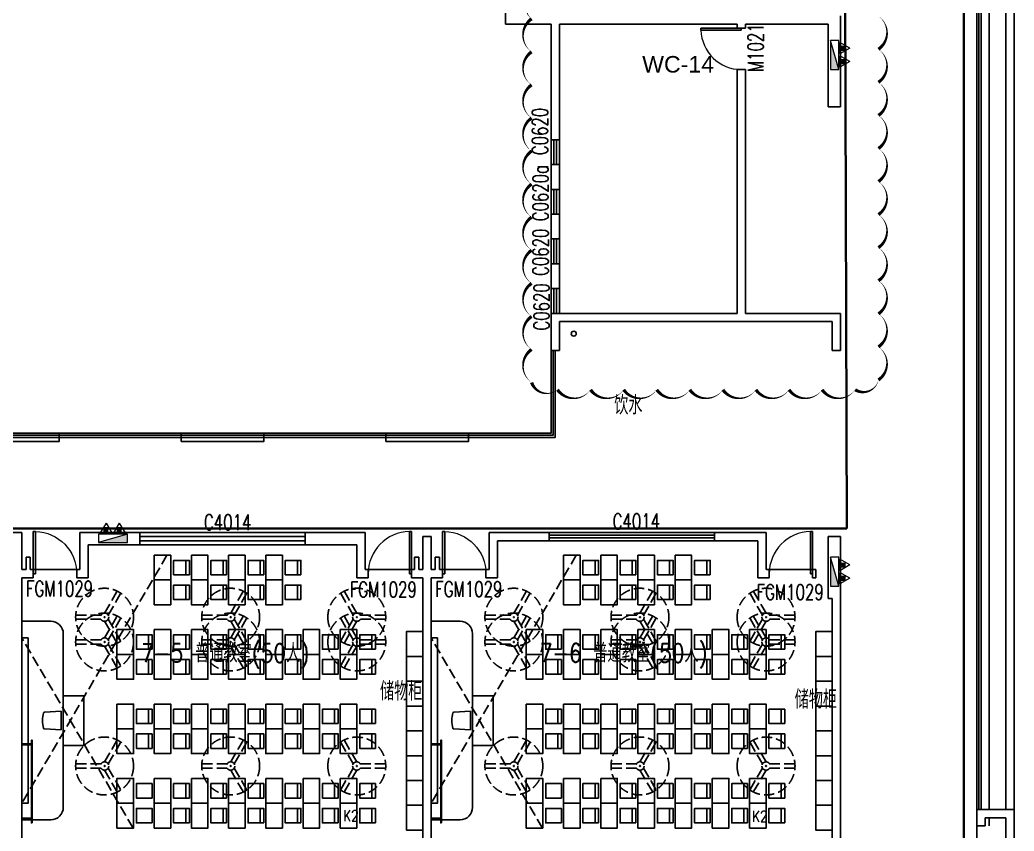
# Model space of a CAD drawing. Extents: x 447078 to 1776277, y 243534 to 519428.
# Drawn here: x 1417447 to 1441496, y 451516 to 471141 of the extents above; entities that cross this region are included whole.
import ezdxf

# ---------------------------------------------------------------- set-up
doc = ezdxf.new("R2010")
doc.units = 0
doc.header["$LTSCALE"] = 1000
doc.header["$MEASUREMENT"] = 0
doc.linetypes.add('DASH', pattern=[0.35, 0.25, -0.1])
doc.linetypes.add('HIDDEN3', pattern=[1.905, 1.27, -0.635])
for name, color, linetype, lineweight in [('1#2#五层消火栓$0$P-HUDR-MISC', 13, 'Continuous', 25), ('1#2#五层消火栓$0$体育文娱中心3F消火栓$0$P-HUDR-MISC', 13, 'Continuous', 20), ('A桥架图层', 2, 'Continuous', 40)]:
    doc.layers.add(name, color=color, linetype=linetype, lineweight=lineweight)
for name, color, linetype in [('2017-7-14 根据审图意见修改', 5, 'Continuous'), ('A-DOOR', 2, 'Continuous'), ('A-FIXT-DASH', 211, 'HIDDEN3'), ('A-FURN', 251, 'Continuous'), ('A-GLAZ-BLIN', 9, 'Continuous'), ('A-HRAL', 104, 'Continuous'), ('A-OVER', 23, 'Continuous'), ('A-WALL', 140, 'Continuous'), ('A-WIND', 2, 'Continuous'), ('A-WIND-IDEN', 4, 'Continuous'), ('G-0-XREF', 2, 'Continuous'), ('G-ANNO-NOTE', 80, 'Continuous'), ('LVTRY', 8, 'Continuous'), ('X-连廊栏杆修改', 43, 'Continuous'), ('家具', 9, 'Continuous')]:
    doc.layers.add(name, color=color, linetype=linetype)
doc.styles.add('_TCH_WINDOW', font='SIMPLEX', dxfattribs={"height": 3.5, "bigfont": 'GBCBIG'})
doc.styles.add('CCDI_T_G01', font='')
doc.styles.add('CCDI_T_G02', font='simplex.shx', dxfattribs={"width": 0.8, "bigfont": 'zjdz.shx'})
doc.styles.get('CCDI_T_G01').set_extended_font_data('Arial')

# ---------------------------------------------------------------- blocks, each defined once
blk = doc.blocks.new('连廊2F')
at = {"layer": 'A-GLAZ-BLIN'}
for p, q in [((105166, 156473), (105166, 124573)), ((105366, 156473), (105366, 124573))]:
    blk.add_line(p, q, dxfattribs=at)
at = {"layer": 'A-HRAL'}
for p, q in [((104516, 156473), (104516, 124573)), ((104566, 156473), (104566, 124573))]:
    blk.add_line(p, q, dxfattribs=at)
at = {"layer": 'A-OVER'}
blk.add_line((104766, 156473), (104766, 124573), dxfattribs=at)
blk.add_lwpolyline([(104766, 124373), (104766, 124173)], dxfattribs=at)
at = {"layer": 'A-WALL'}
for p, q in [((104466, 124573), (105366, 124573)), ((104466, 124173), (104466, 124573)), ((104666, 124373), (105166, 124373)), ((104666, 124173), (104666, 124373)), ((105166, 123773), (105166, 124373)), ((105366, 123573), (105366, 124573)), ((104466, 124173), (104666, 124173))]:
    blk.add_line(p, q, dxfattribs=at)
at = {"layer": 'X-连廊栏杆修改'}
blk.add_line((104466, 156473), (104466, 115573), dxfattribs=at)
blk = doc.blocks.new('dfc-1')
at = {"layer": 'A-FURN', "linetype": 'DASH'}
for p, q in [((0, 100), (306, 630)), ((87, 50), (392, 580)), ((-87, 50), (-698, 50)), ((-87, -50), (-698, -50)), ((0, -100), (306, -630)), ((87, -50), (392, -580))]:
    blk.add_line(p, q, dxfattribs=at)
for radius in [700, 100, 10]:
    blk.add_circle((0, 0), radius, dxfattribs=at)
for start, end in [(55.904, 64.096), (175.904, 184.096), (295.904, 304.096)]:
    blk.add_arc((0, 0), 700, start, end, dxfattribs=at)
blk = doc.blocks.new('CHAIR4')
at = {"layer": 'A-FURN'}
for p, q in [((-449, 226), (0, 248)), ((0, 248), (0, -248)), ((-449, -226), (0, -248))]:
    blk.add_line(p, q, dxfattribs=at)
for centre, radius, start, end in [((267, 0), 767, 164.2925, 195.7075), ((-447, 201), 25, 92.8624, 164.2925), ((-447, -201), 25, 195.7075, 267.1376)]:
    blk.add_arc(centre, radius, start, end, dxfattribs=at)
blk = doc.blocks.new('EETETET')
at = {"layer": 'A-FURN'}
for p, q in [((-35, 2875), (-35, 2525)), ((865, 2875), (865, 2525)), ((1765, 2875), (1765, 2525)), ((2665, 2875), (2665, 2525)), ((-400, 2400), (-800, 2400)), ((-35, 2275), (-35, 1925)), ((500, 2400), (100, 2400)), ((865, 2275), (865, 1925)), ((1400, 2400), (1000, 2400)), ((1765, 2275), (1765, 1925)), ((2300, 2400), (1900, 2400)), ((2665, 2275), (2665, 1925)), ((-935, 1075), (-935, 725)), ((-35, 1075), (-35, 725)), ((865, 1075), (865, 725)), ((1765, 1075), (1765, 725)), ((2665, 1075), (2665, 725)), ((3565, 1075), (3565, 725)), ((4465, 1075), (4465, 725)), ((-1300, 600), (-1700, 600)), ((-400, 600), (-800, 600)), ((500, 600), (100, 600)), ((1400, 600), (1000, 600)), ((2300, 600), (1900, 600)), ((3200, 600), (2800, 600)), ((4100, 600), (3700, 600)), ((-935, 475), (-935, 125)), ((-35, 475), (-35, 125)), ((865, 475), (865, 125)), ((1765, 475), (1765, 125)), ((2665, 475), (2665, 125)), ((3565, 475), (3565, 125)), ((4465, 475), (4465, 125)), ((-935, -725), (-935, -1075)), ((-35, -725), (-35, -1075)), ((865, -725), (865, -1075)), ((1765, -725), (1765, -1075)), ((2665, -725), (2665, -1075)), ((3565, -725), (3565, -1075)), ((4465, -725), (4465, -1075)), ((-1300, -1200), (-1700, -1200)), ((-400, -1200), (-800, -1200)), ((500, -1200), (100, -1200)), ((1400, -1200), (1000, -1200)), ((2300, -1200), (1900, -1200)), ((3200, -1200), (2800, -1200)), ((4100, -1200), (3700, -1200)), ((-935, -1325), (-935, -1675)), ((-35, -1325), (-35, -1675)), ((865, -1325), (865, -1675)), ((1765, -1325), (1765, -1675)), ((2665, -1325), (2665, -1675)), ((3565, -1325), (3565, -1675)), ((4465, -1325), (4465, -1675)), ((-35, -2525), (-35, -2875)), ((865, -2525), (865, -2875)), ((1765, -2525), (1765, -2875)), ((2665, -2525), (2665, -2875)), ((3565, -2525), (3565, -2875)), ((4465, -2525), (4465, -2875)), ((-1300, -3000), (-1700, -3000)), ((-400, -3000), (-800, -3000)), ((-35, -3125), (-35, -3475)), ((500, -3000), (100, -3000)), ((865, -3125), (865, -3475)), ((1400, -3000), (1000, -3000)), ((1765, -3125), (1765, -3475)), ((2300, -3000), (1900, -3000)), ((2665, -3125), (2665, -3475)), ((3200, -3000), (2800, -3000)), ((3565, -3125), (3565, -3475)), ((4100, -3000), (3700, -3000)), ((4465, -3125), (4465, -3475))]:
    blk.add_line(p, q, dxfattribs=at)
for points in [[(-800, 3000), (-800, 1800), (-400, 1800), (-400, 3000)], [(100, 3000), (100, 1800), (500, 1800), (500, 3000)], [(1000, 3000), (1000, 1800), (1400, 1800), (1400, 3000)], [(1900, 3000), (1900, 1800), (2300, 1800), (2300, 3000)], [(50, 2525), (50, 2875), (-330, 2875), (-330, 2525)], [(950, 2525), (950, 2875), (570, 2875), (570, 2525)], [(1850, 2525), (1850, 2875), (1470, 2875), (1470, 2525)], [(2750, 2525), (2750, 2875), (2370, 2875), (2370, 2525)], [(50, 1925), (50, 2275), (-330, 2275), (-330, 1925)], [(950, 1925), (950, 2275), (570, 2275), (570, 1925)], [(1850, 1925), (1850, 2275), (1470, 2275), (1470, 1925)], [(2750, 1925), (2750, 2275), (2370, 2275), (2370, 1925)], [(-4000, 1000), (-3850, 1000), (-3850, -3000), (-4000, -3000)], [(-1700, 1200), (-1700, 0), (-1300, 0), (-1300, 1200)], [(-850, 725), (-850, 1075), (-1230, 1075), (-1230, 725)], [(-800, 1200), (-800, 0), (-400, 0), (-400, 1200)], [(50, 725), (50, 1075), (-330, 1075), (-330, 725)], [(100, 1200), (100, 0), (500, 0), (500, 1200)], [(950, 725), (950, 1075), (570, 1075), (570, 725)], [(1000, 1200), (1000, 0), (1400, 0), (1400, 1200)], [(1850, 725), (1850, 1075), (1470, 1075), (1470, 725)], [(1900, 1200), (1900, 0), (2300, 0), (2300, 1200)], [(2750, 725), (2750, 1075), (2370, 1075), (2370, 725)], [(2800, 1200), (2800, 0), (3200, 0), (3200, 1200)], [(3650, 725), (3650, 1075), (3270, 1075), (3270, 725)], [(3700, 1200), (3700, 0), (4100, 0), (4100, 1200)], [(4550, 725), (4550, 1075), (4170, 1075), (4170, 725)], [(-850, 125), (-850, 475), (-1230, 475), (-1230, 125)], [(50, 125), (50, 475), (-330, 475), (-330, 125)], [(950, 125), (950, 475), (570, 475), (570, 125)], [(1850, 125), (1850, 475), (1470, 475), (1470, 125)], [(2750, 125), (2750, 475), (2370, 475), (2370, 125)], [(3650, 125), (3650, 475), (3270, 475), (3270, 125)], [(4550, 125), (4550, 475), (4170, 475), (4170, 125)], [(-3000, -400), (-3000, -1600), (-2500, -1600), (-2500, -400)], [(-1700, -600), (-1700, -1800), (-1300, -1800), (-1300, -600)], [(-800, -600), (-800, -1800), (-400, -1800), (-400, -600)], [(100, -600), (100, -1800), (500, -1800), (500, -600)], [(1000, -600), (1000, -1800), (1400, -1800), (1400, -600)], [(1900, -600), (1900, -1800), (2300, -1800), (2300, -600)], [(2800, -600), (2800, -1800), (3200, -1800), (3200, -600)], [(3700, -600), (3700, -1800), (4100, -1800), (4100, -600)], [(-850, -1075), (-850, -725), (-1230, -725), (-1230, -1075)], [(50, -1075), (50, -725), (-330, -725), (-330, -1075)], [(950, -1075), (950, -725), (570, -725), (570, -1075)], [(1850, -1075), (1850, -725), (1470, -725), (1470, -1075)], [(2750, -1075), (2750, -725), (2370, -725), (2370, -1075)], [(3650, -1075), (3650, -725), (3270, -725), (3270, -1075)], [(4550, -1075), (4550, -725), (4170, -725), (4170, -1075)], [(-850, -1675), (-850, -1325), (-1230, -1325), (-1230, -1675)], [(50, -1675), (50, -1325), (-330, -1325), (-330, -1675)], [(950, -1675), (950, -1325), (570, -1325), (570, -1675)], [(1850, -1675), (1850, -1325), (1470, -1325), (1470, -1675)], [(2750, -1675), (2750, -1325), (2370, -1325), (2370, -1675)], [(3650, -1675), (3650, -1325), (3270, -1325), (3270, -1675)], [(4550, -1675), (4550, -1325), (4170, -1325), (4170, -1675)], [(-4000, -1585), (-4000, -1565), (-3770, -1565), (-3770, -1585)], [(-3750, -3475), (-3750, -1475), (-3770, -1475), (-3770, -3475)], [(-1700, -2400), (-1700, -3600), (-1300, -3600), (-1300, -2400)], [(-800, -2400), (-800, -3600), (-400, -3600), (-400, -2400)], [(100, -2400), (100, -3600), (500, -3600), (500, -2400)], [(1000, -2400), (1000, -3600), (1400, -3600), (1400, -2400)], [(1900, -2400), (1900, -3600), (2300, -3600), (2300, -2400)], [(2800, -2400), (2800, -3600), (3200, -3600), (3200, -2400)], [(3700, -2400), (3700, -3600), (4100, -3600), (4100, -2400)], [(-850, -2875), (-850, -2525), (-1230, -2525), (-1230, -2875)], [(50, -2875), (50, -2525), (-330, -2525), (-330, -2875)], [(950, -2875), (950, -2525), (570, -2525), (570, -2875)], [(1850, -2875), (1850, -2525), (1470, -2525), (1470, -2875)], [(2750, -2875), (2750, -2525), (2370, -2525), (2370, -2875)], [(3650, -2875), (3650, -2525), (3270, -2525), (3270, -2875)], [(4550, -2875), (4550, -2525), (4170, -2525), (4170, -2875)], [(-850, -3475), (-850, -3125), (-1230, -3125), (-1230, -3475)], [(50, -3475), (50, -3125), (-330, -3125), (-330, -3475)], [(950, -3475), (950, -3125), (570, -3125), (570, -3475)], [(1850, -3475), (1850, -3125), (1470, -3125), (1470, -3475)], [(2750, -3475), (2750, -3125), (2370, -3125), (2370, -3475)], [(3650, -3475), (3650, -3125), (3270, -3125), (3270, -3475)], [(4550, -3475), (4550, -3125), (4170, -3125), (4170, -3475)], [(-4000, -3385), (-4000, -3365), (-3770, -3365), (-3770, -3385)]]:
    blk.add_lwpolyline(points, close=True, dxfattribs=at)
for points in [[(5700, 1150), (5300, 1150), (5300, -3650), (5700, -3650)], [(5300, 550), (5700, 550)], [(5300, -50), (5700, -50)], [(5300, -650), (5700, -650)], [(5300, -1250), (5700, -1250)], [(5300, -1850), (5700, -1850)], [(5300, -2450), (5700, -2450)], [(5300, -3050), (5700, -3050)]]:
    blk.add_lwpolyline(points, dxfattribs=at)
at = {"layer": '家具', "linetype": 'DASH'}
for points in [[(-491, 3000), (-4000, -3000)], [(-1309, -3600), (-4000, 1000)]]:
    blk.add_lwpolyline(points, dxfattribs=at)
at = {"layer": '家具'}
blk.add_lwpolyline([(-4000, -3400), (-3300, -3400, 0.414214), (-3000, -3100), (-3000, 1100, 0.414214), (-3300, 1400), (-4000, 1400)], format="xyb", dxfattribs=at)
at = {"layer": 'A-FURN'}
for p in [(-2000, 1500), (1050, 1500), (-2000, -2100), (1050, -2100)]:
    blk.add_blockref('dfc-1', p, dxfattribs=at)
at = {"layer": 'A-FURN', "xscale": -1}
blk.add_blockref('dfc-1', (4100, 1500), dxfattribs=at)
at = {"layer": 'A-FURN', "xscale": 0.9000000059604617, "yscale": 0.9000000059604617, "zscale": 0.9000000059604617, "rotation": 359.9999175806986}
blk.add_blockref('CHAIR4', (-3050, -1000), dxfattribs=at)
at = {"layer": 'A-WALL', "xscale": -1}
blk.add_blockref('dfc-1', (4100, -2100), dxfattribs=at)
blk = doc.blocks.new('LGEET2423')
at = {"layer": 'X-连廊栏杆修改'}
for points in [[(43100, 200), (45100, 200), (45100, 0), (43100, 0)], [(48050, 200), (50050, 200), (50050, 0), (48050, 0)], [(53000, 200), (55000, 200), (55000, 0), (53000, 0)]]:
    blk.add_lwpolyline(points, close=True, dxfattribs=at)
blk = doc.blocks.new('$DorLib2D$00000001')
for p, q in [((0.45, 0.975), (0.5, 0.975)), ((0.45, 0), (0.45, 0.975)), ((0.5, 0), (0.5, 0.975)), ((0.5, 0), (0.45, 0))]:
    blk.add_line(p, q)
at = {"lineweight": 13}
blk.add_arc((0.475, 0), 0.975, 91.4693, 180, dxfattribs=at)
blk = doc.blocks.new('$TCHSYS$WIN2D')
for p, q in [((-0.5, 0.5), (0.5, 0.5)), ((-0.5, 0.5), (-0.5, -0.5)), ((0.5, 0.5), (0.5, -0.5)), ((0.5, 0.167), (-0.5, 0.167)), ((0.5, -0.167), (-0.5, -0.167)), ((-0.5, -0.5), (0.5, -0.5))]:
    blk.add_line(p, q)
blk = doc.blocks.new('1#2#五层消火栓$0$体育文娱中心3F消火栓$0$A$C59133534')
at = {"layer": '1#2#五层消火栓$0$体育文娱中心3F消火栓$0$P-HUDR-MISC'}
h = blk.add_hatch(dxfattribs=at)
h.set_pattern_fill('JIS_WOOD', color=256, scale=20, style=0)
h.set_pattern_definition([(45, (39.371, -152.983), (-10, 10), [])])
h.paths.add_polyline_path([(-410.5, 259), (-410.5, 350), (-501.5, 350), (-501.5, 259)])
h = blk.add_hatch(dxfattribs=at)
h.set_pattern_fill('JIS_WOOD', color=256, scale=20, style=0)
h.set_pattern_definition([(45, (360.371, -152.983), (-10, 10), [])])
h.paths.add_polyline_path([(-89.5, 259), (-89.5, 350), (-180.5, 350), (-180.5, 259)])
at = {"layer": '1#2#五层消火栓$0$体育文娱中心3F消火栓$0$P-HUDR-MISC', "ltscale": 5}
blk.add_hatch(color=256, dxfattribs=at).paths.add_polyline_path([(50, 0), (-650, 200), (-650, 0)])
at = {"layer": '1#2#五层消火栓$0$体育文娱中心3F消火栓$0$P-HUDR-MISC'}
for p, q in [((-456, 469), (-595, 228)), ((-501.5, 259), (-501.5, 350)), ((-501.5, 350), (-410.5, 350)), ((-501.5, 259), (-410.5, 259)), ((-456, 469), (-317, 228)), ((-410.5, 259), (-410.5, 350)), ((-135, 469), (-274, 228)), ((-180.5, 259), (-180.5, 350)), ((-180.5, 350), (-89.5, 350)), ((-180.5, 259), (-89.5, 259)), ((-135, 469), (4, 228)), ((-89.5, 259), (-89.5, 350)), ((-650, 200), (50, 0)), ((-595, 228), (-317, 228)), ((-274, 228), (4, 228))]:
    blk.add_line(p, q, dxfattribs=at)
at = {"layer": '1#2#五层消火栓$0$体育文娱中心3F消火栓$0$P-HUDR-MISC', "ltscale": 5}
blk.add_lwpolyline([(-650, 200), (50, 200), (50, 0), (-650, 0)], close=True, dxfattribs=at)
blk = doc.blocks.new('1#2#五层消火栓')
at = {"layer": '1#2#五层消火栓$0$P-HUDR-MISC', "ltscale": 0.1, "xscale": -1, "rotation": 270}
for p in [(1437056, 470591), (1437056, 458091)]:
    blk.add_blockref('1#2#五层消火栓$0$体育文娱中心3F消火栓$0$A$C59133534', p, dxfattribs=at)
at = {"layer": '1#2#五层消火栓$0$P-HUDR-MISC', "ltscale": 0.1, "xscale": -1}
blk.add_blockref('1#2#五层消火栓$0$体育文娱中心3F消火栓$0$A$C59133534', (1419396, 458501), dxfattribs=at)

msp = doc.modelspace()

# ---------------------------------------------------------------- linework, layer by layer
at = {"layer": '2017-7-14 根据审图意见修改'}
msp.add_lwpolyline([(1438213.9, 471231, 0, 80, -0.5205671), (1438213.9, 470431, 0, 80, -0.5205671), (1438213.9, 469631, 0, 80, -0.5205671), (1438213.9, 468831, 0, 80, -0.5205671), (1438213.9, 468031, 0, 80, -0.5205671), (1438213.9, 467231, 0, 80, -0.5205671), (1438213.9, 466431, 0, 80, -0.5205671), (1438213.9, 465631, 0, 80, -0.5205671), (1438213.9, 464831, 0, 80, -0.5205671), (1438213.9, 464031, 0, 80, -0.5205671), (1438213.9, 463231, 0, 80, -0.5205671), (1438213.9, 462431, 0, 80, -0.5205671), (1437650.7, 462194.1, 0, 80, -0.5205671), (1436850.7, 462194.1, 0, 80, -0.5205671), (1436050.7, 462194.1, 0, 80, -0.5205671), (1435250.7, 462194.1, 0, 80, -0.5205671), (1434450.7, 462194.1, 0, 80, -0.5205671), (1433650.7, 462194.1, 0, 80, -0.5205671), (1432850.7, 462194.1, 0, 80, -0.5205671), (1432050.7, 462194.1, 0, 80, -0.5205671), (1431250.7, 462194.1, 0, 80, -0.5205671), (1430450.7, 462194.1, 0, 80, -0.5205671), (1429824.3, 462367.7, 0, 80, -0.5205671), (1429824.3, 463167.7, 0, 80, -0.5205671), (1429824.3, 463967.7, 0, 80, -0.5205671), (1429824.3, 464767.7, 0, 80, -0.5205671), (1429824.3, 465567.7, 0, 80, -0.5205671), (1429824.3, 466367.7, 0, 80, -0.5205671), (1429824.3, 467167.7, 0, 80, -0.5205671), (1429824.3, 467967.7, 0, 80, -0.5205671), (1429824.3, 468767.7, 0, 80, -0.5205671), (1429824.3, 469567.7, 0, 80, -0.5205671), (1429824.3, 470367.7, 0, 80, -0.5205671), (1429824.3, 471167.7, 0, 80, -0.5205671), (1429824.3, 471641.4, 0, 80, -0.5205671)], format="xyseb", dxfattribs=at)
at = {"layer": 'A-DOOR'}
for p, q in [((1418820.6, 457841.4), (1417770.6, 457841.4)), ((1425870.6, 457841.4), (1426920.6, 457841.4)), ((1428720.6, 457841.4), (1427670.6, 457841.4)), ((1435570.6, 457841.4), (1436620.6, 457841.4))]:
    msp.add_line(p, q, dxfattribs=at)
at = {"layer": 'A-HRAL'}
for points in [[(1430345.6, 463141.4), (1430345.6, 461091.4), (1373345.6, 461091.4), (1373345.6, 458741.4)], [(1430395.6, 463141.4), (1430395.6, 461041.4), (1373395.6, 461041.4), (1373395.6, 458741.4)]]:
    msp.add_lwpolyline(points, dxfattribs=at)
at = {"layer": 'A-OVER'}
msp.add_lwpolyline([(1430295.6, 463141.4), (1430295.6, 461141.4), (1373295.6, 461141.4), (1373295.6, 458741.4)], dxfattribs=at)
at = {"layer": 'A-WALL'}
for p, q in [((1429195.6, 471041.4), (1429195.6, 471641.4)), ((1437295.6, 469041.4), (1437295.6, 471241.4)), ((1429195.6, 471041.4), (1430295.6, 471041.4)), ((1430295.6, 471041.4), (1430295.6, 468241.4)), ((1430495.6, 471041.4), (1434795.6, 471041.4)), ((1430495.6, 468241.4), (1430495.6, 471041.4)), ((1434795.6, 471041.4), (1434795.6, 470941.4)), ((1434795.6, 470941.4), (1434995.6, 470941.4)), ((1434995.6, 470941.4), (1434995.6, 471041.4)), ((1434995.6, 471041.4), (1436995.6, 471041.4)), ((1436995.6, 469041.4), (1436995.6, 471041.4)), ((1434995.6, 469941.4), (1434795.6, 469941.4)), ((1434795.6, 469941.4), (1434795.6, 464041.4)), ((1434995.6, 464041.4), (1434995.6, 469941.4)), ((1436995.6, 469041.4), (1437295.6, 469041.4)), ((1430295.6, 468241.4), (1430495.6, 468241.4)), ((1430295.6, 467641.4), (1430295.6, 467041.4)), ((1430495.6, 467641.4), (1430295.6, 467641.4)), ((1430495.6, 467041.4), (1430495.6, 467641.4)), ((1430295.6, 467041.4), (1430495.6, 467041.4)), ((1430295.6, 466441.4), (1430295.6, 465841.4)), ((1430495.6, 466441.4), (1430295.6, 466441.4)), ((1430495.6, 465841.4), (1430495.6, 466441.4)), ((1430295.6, 465841.4), (1430495.6, 465841.4)), ((1430295.6, 465241.4), (1430295.6, 464641.4)), ((1430495.6, 465241.4), (1430295.6, 465241.4)), ((1430495.6, 464641.4), (1430495.6, 465241.4)), ((1430295.6, 464641.4), (1430495.6, 464641.4)), ((1430495.6, 464041.4), (1430295.6, 464041.4)), ((1430295.6, 464041.4), (1430295.6, 463941.4)), ((1430295.6, 463941.4), (1430295.6, 463141.4)), ((1430495.6, 464041.4), (1434795.6, 464041.4)), ((1434995.6, 464041.4), (1437295.6, 464041.4)), ((1437295.6, 463141.4), (1437295.6, 464041.4)), ((1430495.6, 463841.4), (1434895.6, 463841.4)), ((1430495.6, 463841.4), (1430495.6, 463141.4)), ((1434895.6, 463841.4), (1437095.6, 463841.4)), ((1437095.6, 463141.4), (1437095.6, 463841.4)), ((1430495.6, 463141.4), (1430295.6, 463141.4)), ((1437095.6, 463141.4), (1437295.6, 463141.4)), ((1417495.6, 458741.4), (1416795.6, 458741.4)), ((1417495.6, 458741.4), (1417495.6, 457841.4)), ((1418895.6, 458741.4), (1418895.6, 457841.4)), ((1420345.6, 458741.4), (1418895.6, 458741.4)), ((1420345.6, 458441.4), (1420345.6, 458741.4)), ((1424345.6, 458441.4), (1424345.6, 458741.4)), ((1425795.6, 458741.4), (1424345.6, 458741.4)), ((1425795.6, 458741.4), (1425795.6, 457841.4)), ((1427195.6, 458641.4), (1427195.6, 457841.4)), ((1427395.6, 458641.4), (1427195.6, 458641.4)), ((1427395.6, 458641.4), (1427395.6, 457841.4)), ((1428795.6, 458741.4), (1428795.6, 457841.4)), ((1430245.6, 458741.4), (1428795.6, 458741.4)), ((1430245.6, 458541.4), (1430245.6, 458741.4)), ((1434245.6, 458541.4), (1434245.6, 458741.4)), ((1435495.6, 458741.4), (1434245.6, 458741.4)), ((1435495.6, 458741.4), (1435495.6, 457841.4)), ((1436995.6, 457141.4), (1436995.6, 458641.4)), ((1436995.6, 458641.4), (1437295.6, 458641.4)), ((1437295.6, 457141.4), (1437295.6, 458641.4)), ((1419095.6, 458441.4), (1419095.6, 457641.4)), ((1420345.6, 458441.4), (1419095.6, 458441.4)), ((1425595.6, 458441.4), (1424345.6, 458441.4)), ((1425595.6, 458441.4), (1425595.6, 457641.4)), ((1428995.6, 458541.4), (1428995.6, 457641.4)), ((1430245.6, 458541.4), (1428995.6, 458541.4)), ((1435295.6, 458541.4), (1434245.6, 458541.4)), ((1435295.6, 458541.4), (1435295.6, 457641.4)), ((1417595.6, 458141.4), (1417595.6, 457841.4)), ((1417695.6, 458141.4), (1417595.6, 458141.4)), ((1417695.6, 458141.4), (1417695.6, 457841.4)), ((1426995.6, 458141.4), (1426995.6, 457841.4)), ((1427095.6, 458141.4), (1426995.6, 458141.4)), ((1427095.6, 458141.4), (1427095.6, 457841.4)), ((1427495.6, 458141.4), (1427495.6, 457841.4)), ((1427595.6, 458141.4), (1427495.6, 458141.4)), ((1427595.6, 458141.4), (1427595.6, 457841.4)), ((1417595.6, 457841.4), (1417495.6, 457841.4)), ((1417770.6, 457841.4), (1417695.6, 457841.4)), ((1417770.6, 457641.4), (1417770.6, 457841.4)), ((1418895.6, 457841.4), (1418820.6, 457841.4)), ((1418820.6, 457841.4), (1418820.6, 457641.4)), ((1425870.6, 457841.4), (1425795.6, 457841.4)), ((1425870.6, 457641.4), (1425870.6, 457841.4)), ((1426995.6, 457841.4), (1426920.6, 457841.4)), ((1426920.6, 457841.4), (1426920.6, 457641.4)), ((1427095.6, 457841.4), (1427195.6, 457841.4)), ((1427495.6, 457841.4), (1427395.6, 457841.4)), ((1427670.6, 457841.4), (1427595.6, 457841.4)), ((1427670.6, 457641.4), (1427670.6, 457841.4)), ((1428795.6, 457841.4), (1428720.6, 457841.4)), ((1428720.6, 457841.4), (1428720.6, 457641.4)), ((1435570.6, 457841.4), (1435495.6, 457841.4)), ((1435570.6, 457641.4), (1435570.6, 457841.4)), ((1436695.6, 457841.4), (1436620.6, 457841.4)), ((1436620.6, 457841.4), (1436620.6, 457641.4)), ((1436695.6, 457641.4), (1436695.6, 457841.4)), ((1417595.6, 457641.4), (1417495.6, 457641.4)), ((1417495.6, 457641.4), (1417495.6, 451241.4)), ((1417595.6, 457641.4), (1417770.6, 457641.4)), ((1418820.6, 457641.4), (1419095.6, 457641.4)), ((1425595.6, 457641.4), (1425870.6, 457641.4)), ((1426920.6, 457641.4), (1427095.6, 457641.4)), ((1427095.6, 457641.4), (1427195.6, 457641.4)), ((1427195.6, 457641.4), (1427195.6, 451241.4)), ((1427495.6, 457641.4), (1427395.6, 457641.4)), ((1427395.6, 457641.4), (1427395.6, 451241.4)), ((1427495.6, 457641.4), (1427670.6, 457641.4)), ((1428720.6, 457641.4), (1428995.6, 457641.4)), ((1435295.6, 457641.4), (1435570.6, 457641.4)), ((1436620.6, 457641.4), (1436695.6, 457641.4)), ((1437095.6, 457141.4), (1436995.6, 457141.4)), ((1437095.6, 451241.4), (1437095.6, 457141.4)), ((1437295.6, 451041.4), (1437295.6, 457141.4))]:
    msp.add_line(p, q, dxfattribs=at)
at = {"layer": 'A-WIND'}
for p, q in [((1424345.6, 458741.4), (1420345.6, 458741.4)), ((1424345.6, 458641.4), (1420345.6, 458641.4)), ((1434245.6, 458741.4), (1430245.6, 458741.4)), ((1434245.6, 458674.7), (1430245.6, 458674.7)), ((1424345.6, 458541.4), (1420345.6, 458541.4)), ((1424345.6, 458441.4), (1420345.6, 458441.4)), ((1434245.6, 458608.1), (1430245.6, 458608.1)), ((1434245.6, 458541.4), (1430245.6, 458541.4))]:
    msp.add_line(p, q, dxfattribs=at)
at = {"layer": 'A桥架图层'}
for p, q in [((1440278.6, 484134.6), (1440278.6, 392322.5)), ((1437366.4, 483387.6), (1437447.7, 458836.9)), ((1437447.7, 458836.9), (1379719.4, 458836.9))]:
    msp.add_line(p, q, dxfattribs=at)
at = {"layer": 'LVTRY'}
msp.add_circle((1430843.1, 463549.3), 60, dxfattribs=at)

# ---------------------------------------------------------------- block references
msp.add_blockref('连廊2F', (1336129.1, 327468.2))
at = {"layer": 'A-DOOR'}
for p, xscale, yscale, zscale, rotation in [((1434895.6, 470441.4), -1000, -1000, -1000, 270.0000006744812), ((1418295.6, 457741.4), 1050, -1050, 1050, 179.9999999999762), ((1426395.6, 457741.4), 1050, 1050, 1050, 2.143959841531336e-11), ((1428195.6, 457741.4), 1050, -1050, 1050, 179.9999999999762), ((1436095.6, 457741.4), 1050, 1050, 1050, 2.052340495110837e-11)]:
    msp.add_blockref('$DorLib2D$00000001', p, dxfattribs=dict(at, xscale=xscale, yscale=yscale, zscale=zscale, rotation=rotation))
at = {"layer": 'A-FURN'}
for p in [(1419495.6, 456091.4), (1422545.6, 456091.4), (1429395.6, 456091.4), (1432445.6, 456091.4), (1419495.6, 453091.4), (1422545.6, 453091.4), (1429395.6, 453091.4), (1432445.6, 453091.4)]:
    msp.add_blockref('dfc-1', p, dxfattribs=at)
at = {"layer": 'A-FURN', "xscale": -1}
for p in [(1425595.6, 456091.4), (1435495.6, 456091.4)]:
    msp.add_blockref('dfc-1', p, dxfattribs=at)
at = {"layer": 'A-WALL', "xscale": -1, "rotation": 180}
msp.add_blockref('LGEET2423', (1373295.6, 461141.4), dxfattribs=at)
at = {"layer": 'A-WALL'}
for p in [(1421495.6, 455191.4), (1431395.6, 455191.4)]:
    msp.add_blockref('EETETET', p, dxfattribs=at)
at = {"layer": 'A-WALL', "xscale": -1}
for p in [(1425595.6, 453091.4), (1435495.6, 453091.4)]:
    msp.add_blockref('dfc-1', p, dxfattribs=at)
at = {"layer": 'A-WIND', "xscale": -600, "yscale": 200, "zscale": -600, "rotation": 269.9999995818769}
for p in [(1430395.6, 467941.4), (1430395.6, 466741.4), (1430395.6, 465541.4), (1430395.6, 464341.4)]:
    msp.add_blockref('$TCHSYS$WIN2D', p, dxfattribs=at)
at = {"layer": 'G-0-XREF'}
msp.add_blockref('1#2#五层消火栓', (0, 0), dxfattribs=at)

# ---------------------------------------------------------------- texts
at = {"layer": 'A-FIXT-DASH', "style": 'CCDI_T_G02', "width": 0.8}
for p in [(1425267.4, 451755.8), (1435157.2, 451740.3)]:
    msp.add_text('K2', height=265.82, dxfattribs=at).set_placement(p)
at = {"layer": 'A-WIND-IDEN', "style": '_TCH_WINDOW', "width": 0.705882}
for s, rotation, p in [('M1021', 90, (1435429.9, 469878.1)), ('C0620', 90, (1430215.1, 467868.2)), ('C0620a', 90, (1430225.8, 466268.4)), ('C0620', 90, (1430229.3, 464945.4)), ('C0620', 90, (1430250.1, 463623.9)), ('C4014', 360, (1421899.4, 458799.5)), ('C4014', 360, (1431785.6, 458822.2)), ('FGM1029', 360, (1417596.7, 457192.3)), ('FGM1029', 360, (1425427, 457172.3)), ('FGM1029', 360, (1427495.5, 457181.2)), ('FGM1029', 360, (1435267.6, 457110.7))]:
    msp.add_text(s, height=375, rotation=rotation, dxfattribs=at).set_placement(p)
at = {"layer": 'G-ANNO-NOTE', "style": 'CCDI_T_G01'}
msp.add_text('WC-14', height=400, dxfattribs=at).set_placement((1432499.2, 469866.4))
at = {"layer": 'G-ANNO-NOTE', "style": 'CCDI_T_G02', "width": 0.8}
for s, p in [('饮水', (1431823, 461596.1)), ('7-5', (1420378.5, 455600.6)), ('普通教室(50人)', (1421686, 455596.3)), ('7-6', (1430018, 455603.6)), ('普通教室(50人)', (1431318.7, 455599.3)), ('储物柜', (1426157.7, 454674.8)), ('储物柜', (1436187.8, 454477.7))]:
    msp.add_text(s, height=450, dxfattribs=at).set_placement(p)

doc.saveas('drawing.dxf')
